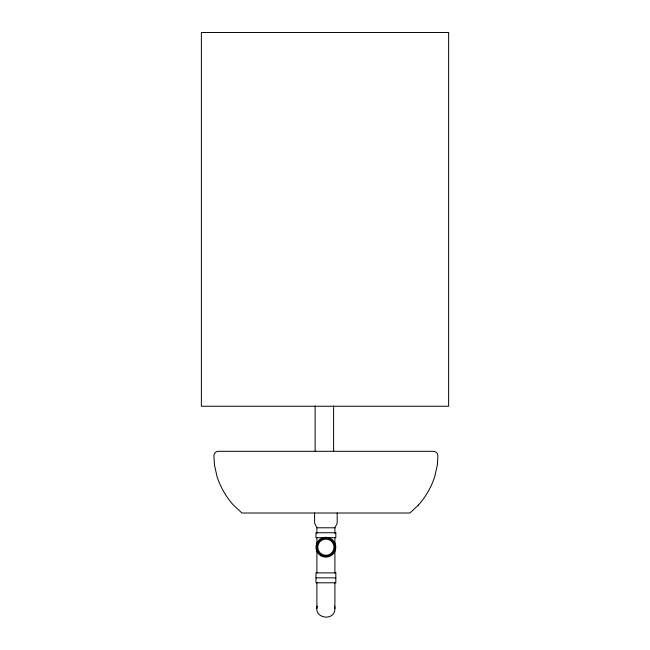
<?xml version="1.0" encoding="UTF-8"?>
<svg xmlns="http://www.w3.org/2000/svg" width="650" height="650" viewBox="0 0 650 650"><rect width="100%" height="100%" fill="white"/><g stroke="black" fill="none" stroke-linecap="round" stroke-linejoin="round"><path stroke-width="0.97" d="M334.912 582.562L334.912 608.489C335.221 621.652 313.495 618.792 317.2 606.158M334.912 533.366L334.912 527.792L337.188 523.12L337.188 513.012M418.494 504.985L409.866 513.012L241.938 513.012L233.309 504.985A80.137 80.137 0 0 1 217.108 476.775L214.5 465.229L213.891 455.821A4.493 4.493 0 0 1 218.368 451.303L433.436 451.311A4.493 4.493 0 0 1 437.905 455.821L437.304 465.229L434.696 476.775A80.137 80.137 0 0 1 418.494 504.985L418.308 504.839M314.616 513.012L314.616 523.12L316.891 527.792L334.912 527.792M315.981 577.85L335.822 577.85M334.604 606.158L334.912 608.489M334.912 537.704L334.912 543.684M334.912 550.664L334.912 572.894M333.604 405.941L333.604 451.173M316.891 527.792L316.891 533.366M316.891 537.704L316.891 543.684M316.891 550.664L316.891 572.894M316.891 582.562L316.891 608.489M315.128 405.941L315.128 451.173M448.622 32.5L201.378 32.5L201.378 406.25L448.622 406.25L448.622 32.5M335.822 532.748L315.981 532.748L315.981 537.704L335.822 537.704L335.822 532.748M335.822 572.894L315.981 572.894L315.981 582.806L335.822 582.806L335.822 572.894M320.938 555.799A9.921 9.921 0 0 0 335.822 547.211A9.921 9.921 0 0 0 320.938 538.622A9.921 9.921 0 0 0 320.938 555.799M321.392 555.011A9.011 9.011 0 0 0 334.912 547.211A9.011 9.011 0 0 0 321.392 539.403A9.011 9.011 0 0 0 321.392 555.011M321.848 554.231A8.101 8.101 0 0 0 334.002 547.211A8.101 8.101 0 0 0 321.848 540.191A8.101 8.101 0 0 0 321.848 554.231"/></g></svg>
